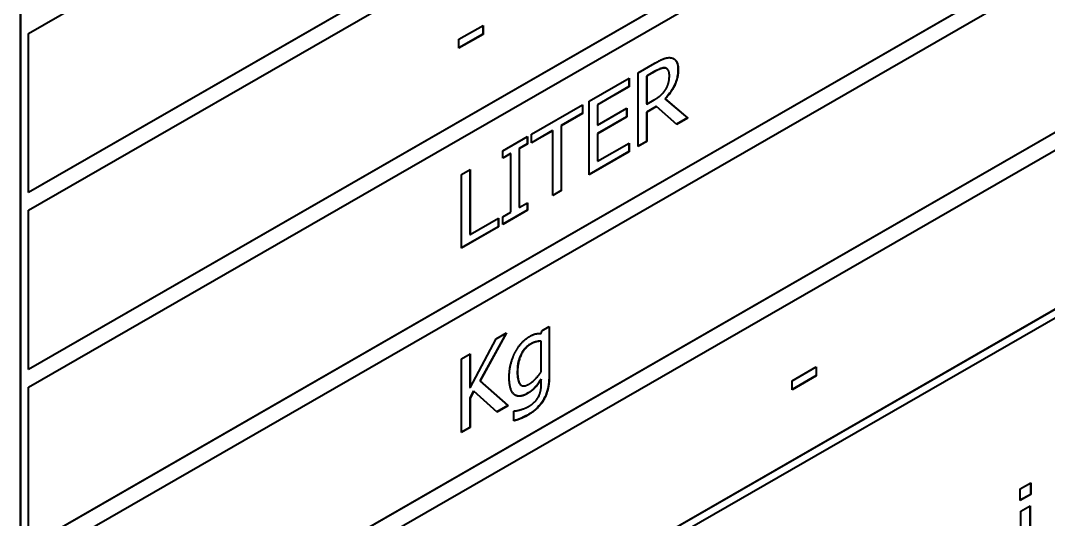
# Model space of a CAD drawing. Header units: millimetres. Extents: x 0 to 5945, y 0 to 4205.
# Drawn here: x 5628.37 to 5642.62, y 3427.06 to 3433.98 of the extents above; entities that cross this region are included whole.
import ezdxf

# ---------------------------------------------------------------- set-up
doc = ezdxf.new("R2010")
doc.units = ezdxf.units.MM
doc.header["$LTSCALE"] = 5
doc.layers.add('가시적인 것(ISO)', color=3, linetype='Continuous', lineweight=40)
doc.layers.add('가시적인 좁은 것(ISO)', color=3, linetype='Continuous', lineweight=35)

msp = doc.modelspace()

# ---------------------------------------------------------------- linework, layer by layer
at = {"layer": '가시적인 것(ISO)'}
for p, q in [((5628.4833, 3433.7973), (5660.798, 3452.4062)), ((5628.4833, 3431.594), (5660.7945, 3450.2008)), ((5660.798, 3450.1988), (5628.4833, 3431.5899)), ((5628.4833, 3431.3447), (5660.798, 3449.9535)), ((5628.4833, 3429.1414), (5660.7945, 3447.7482)), ((5660.798, 3447.7461), (5628.4833, 3429.1373)), ((5628.4833, 3428.892), (5660.798, 3447.5009)), ((5628.4833, 3426.6887), (5660.7945, 3445.2955)), ((5660.798, 3445.2935), (5628.4833, 3426.6847)), ((5628.4833, 3426.4394), (5660.798, 3445.0482)), ((5628.4833, 3424.2361), (5660.7945, 3442.8429)), ((5660.798, 3442.8409), (5628.4833, 3424.232)), ((5628.4833, 3423.9868), (5660.798, 3442.5956)), ((5628.3737, 3421.5977), (5628.3737, 3441.2188)), ((5628.3772, 3421.5957), (5628.3772, 3441.2168)), ((5660.9041, 3440.3267), (5628.3772, 3421.5957)), ((5628.4833, 3421.7834), (5660.7945, 3440.3903)), ((5660.798, 3440.3882), (5628.4833, 3421.7794)), ((5634.4493, 3433.7152), (5634.7838, 3433.9078)), ((5634.7802, 3433.9058), (5634.7802, 3433.7856)), ((5634.7838, 3433.9078), (5634.7838, 3433.7836)), ((5628.4833, 3431.5899), (5628.4833, 3433.7973)), ((5634.7802, 3433.7856), (5634.4493, 3433.595)), ((5634.7838, 3433.7836), (5634.4493, 3433.591)), ((5634.7802, 3433.7856), (5634.7838, 3433.7836)), ((5634.4493, 3433.591), (5634.4493, 3433.7152)), ((5636.9347, 3433.252), (5637.1625, 3433.3832)), ((5636.2528, 3432.8593), (5636.8058, 3433.1778)), ((5636.8023, 3433.1757), (5636.8023, 3433.0589)), ((5636.8058, 3433.1778), (5636.8058, 3433.0569)), ((5636.9347, 3432.2301), (5636.9347, 3433.252)), ((5637.1654, 3433.2713), (5637.0487, 3433.2041)), ((5637.0487, 3433.2041), (5637.0522, 3433.2021)), ((5637.0487, 3433.2041), (5637.0487, 3432.8198)), ((5637.169, 3433.2693), (5637.0522, 3433.2021)), ((5637.0522, 3433.2021), (5637.0522, 3432.8178)), ((5637.3246, 3433.3104), (5637.3281, 3433.3084)), ((5636.8023, 3433.0589), (5636.3668, 3432.8081)), ((5636.8058, 3433.0569), (5636.3703, 3432.8061)), ((5636.8023, 3433.0589), (5636.8058, 3433.0569)), ((5637.3008, 3432.8897), (5637.3043, 3432.8876)), ((5637.3008, 3432.8897), (5637.6152, 3432.626)), ((5637.3043, 3432.8876), (5637.6188, 3432.624)), ((5635.4528, 3432.3986), (5636.1633, 3432.8078)), ((5636.1598, 3432.8057), (5636.1598, 3432.6889)), ((5636.1633, 3432.8078), (5636.1633, 3432.6869)), ((5636.2528, 3431.8374), (5636.2528, 3432.8593)), ((5636.3668, 3432.8081), (5636.3668, 3432.5282)), ((5636.3668, 3432.8081), (5636.3703, 3432.8061)), ((5636.3703, 3432.8061), (5636.3703, 3432.5262)), ((5636.3703, 3432.5262), (5636.7764, 3432.76)), ((5636.7729, 3432.758), (5636.7729, 3432.6412)), ((5636.7764, 3432.76), (5636.7764, 3432.6391)), ((5637.0487, 3432.8198), (5637.0522, 3432.8178)), ((5637.1833, 3432.7839), (5637.0487, 3432.7064)), ((5637.0522, 3432.8178), (5637.1553, 3432.8772)), ((5637.1869, 3432.7819), (5637.0522, 3432.7043)), ((5637.1833, 3432.7839), (5637.1869, 3432.7819)), ((5637.4662, 3432.5361), (5637.1869, 3432.7819)), ((5636.1598, 3432.6889), (5635.8632, 3432.5181)), ((5636.1633, 3432.6869), (5635.8668, 3432.5161)), ((5636.1598, 3432.6889), (5636.1633, 3432.6869)), ((5636.7729, 3432.6412), (5636.3668, 3432.4073)), ((5636.7764, 3432.6391), (5636.3703, 3432.4053)), ((5636.7729, 3432.6412), (5636.7764, 3432.6391)), ((5637.0487, 3432.7064), (5637.0522, 3432.7043)), ((5637.0487, 3432.7064), (5637.0487, 3432.2998)), ((5637.0522, 3432.7043), (5637.0522, 3432.2977)), ((5637.6152, 3432.626), (5637.4634, 3432.5386)), ((5637.6188, 3432.624), (5637.4662, 3432.5361)), ((5637.6152, 3432.626), (5637.6188, 3432.624)), ((5635.8632, 3432.5181), (5635.8668, 3432.5161)), ((5635.8632, 3432.5181), (5635.8632, 3431.6171)), ((5635.8668, 3432.5161), (5635.8668, 3431.6151)), ((5636.3668, 3432.5282), (5636.3703, 3432.5262)), ((5635.0552, 3432.1697), (5635.3976, 3432.3668)), ((5635.3941, 3432.3648), (5635.3941, 3432.2645)), ((5635.3976, 3432.3668), (5635.3976, 3432.2625)), ((5635.7458, 3432.4505), (5635.4528, 3432.2818)), ((5635.7493, 3432.4485), (5635.4528, 3432.2777)), ((5635.4528, 3432.2777), (5635.4528, 3432.3986)), ((5635.7458, 3432.4505), (5635.7493, 3432.4485)), ((5635.7493, 3431.5474), (5635.7493, 3432.4485)), ((5636.3668, 3432.4073), (5636.3668, 3432.028)), ((5636.3668, 3432.4073), (5636.3703, 3432.4053)), ((5636.3703, 3432.4053), (5636.3703, 3432.026)), ((5635.3941, 3432.2645), (5635.2816, 3432.1998)), ((5635.2816, 3432.1998), (5635.2816, 3431.3865)), ((5635.2816, 3432.1998), (5635.2851, 3432.1977)), ((5635.3976, 3432.2625), (5635.2851, 3432.1977)), ((5635.2851, 3432.1977), (5635.2851, 3431.3845)), ((5635.3941, 3432.2645), (5635.3976, 3432.2625)), ((5636.3703, 3432.026), (5636.8058, 3432.2767)), ((5636.8023, 3432.2747), (5636.8023, 3432.1579)), ((5636.8058, 3432.2767), (5636.8058, 3432.1558)), ((5637.0487, 3432.2998), (5636.9347, 3432.2342)), ((5637.0522, 3432.2977), (5636.9347, 3432.2301)), ((5637.0487, 3432.2998), (5637.0522, 3432.2977)), ((5635.0552, 3432.0653), (5635.0552, 3432.1697)), ((5635.1641, 3432.1321), (5635.0552, 3432.0694)), ((5635.1677, 3432.1301), (5635.0552, 3432.0653)), ((5635.1641, 3432.1321), (5635.1677, 3432.1301)), ((5635.1677, 3431.3168), (5635.1677, 3432.1301)), ((5636.8023, 3432.1579), (5636.2528, 3431.8415)), ((5636.8058, 3432.1558), (5636.2528, 3431.8374)), ((5636.8023, 3432.1579), (5636.8058, 3432.1558)), ((5634.4851, 3431.8413), (5634.6025, 3431.909)), ((5634.599, 3431.907), (5634.599, 3431.01)), ((5634.6025, 3431.909), (5634.6025, 3431.008)), ((5636.3668, 3432.028), (5636.3703, 3432.026)), ((5634.4851, 3430.8194), (5634.4851, 3431.8413)), ((5635.8632, 3431.6171), (5635.7493, 3431.5515)), ((5635.8668, 3431.6151), (5635.7493, 3431.5474)), ((5635.8632, 3431.6171), (5635.8668, 3431.6151)), ((5628.4833, 3429.1373), (5628.4833, 3431.3447)), ((5635.3941, 3431.3469), (5635.0552, 3431.1518)), ((5635.3976, 3431.3449), (5635.0552, 3431.1477)), ((5635.2816, 3431.3865), (5635.2851, 3431.3845)), ((5635.2851, 3431.3845), (5635.3976, 3431.4493)), ((5635.3941, 3431.4472), (5635.3941, 3431.3469)), ((5635.3941, 3431.3469), (5635.3976, 3431.3449)), ((5635.3976, 3431.4493), (5635.3976, 3431.3449)), ((5634.6025, 3431.008), (5634.9972, 3431.2352)), ((5634.9937, 3431.2332), (5634.9937, 3431.1164)), ((5634.9972, 3431.2352), (5634.9972, 3431.1143)), ((5635.0552, 3431.2521), (5635.1677, 3431.3168)), ((5635.0552, 3431.1477), (5635.0552, 3431.2521)), ((5634.9937, 3431.1164), (5634.4851, 3430.8235)), ((5634.9972, 3431.1143), (5634.4851, 3430.8194)), ((5634.9937, 3431.1164), (5634.9972, 3431.1143)), ((5634.599, 3431.01), (5634.6025, 3431.008)), ((5635.1014, 3429.6415), (5634.7387, 3428.9803)), ((5635.1082, 3429.6454), (5634.7422, 3428.9783)), ((5634.965, 3429.5629), (5635.1082, 3429.6454)), ((5635.5896, 3429.6352), (5635.596, 3429.6712)), ((5635.596, 3429.6712), (5635.7013, 3429.7318)), ((5635.6978, 3429.7298), (5635.6978, 3429.0548)), ((5635.7013, 3429.7318), (5635.7013, 3429.0527)), ((5634.6025, 3428.8846), (5634.965, 3429.5629)), ((5635.586, 3429.532), (5635.5896, 3429.53)), ((5635.5896, 3429.1085), (5635.5896, 3429.53)), ((5634.4851, 3429.2865), (5634.6025, 3429.3542)), ((5634.599, 3429.3521), (5634.599, 3428.8866)), ((5634.6025, 3429.3542), (5634.6025, 3428.8846)), ((5634.4851, 3428.2646), (5634.4851, 3429.2865)), ((5639.0664, 3428.9815), (5639.4009, 3429.1742)), ((5639.3973, 3429.052), (5639.0664, 3428.8614)), ((5639.4009, 3429.0499), (5639.0664, 3428.8573)), ((5639.3973, 3429.1721), (5639.3973, 3429.052)), ((5639.3973, 3429.052), (5639.4009, 3429.0499)), ((5639.4009, 3429.1742), (5639.4009, 3429.0499)), ((5634.7387, 3428.9803), (5635.1262, 3428.6378)), ((5634.7387, 3428.9803), (5634.7422, 3428.9783)), ((5634.7422, 3428.9783), (5635.1297, 3428.6358)), ((5635.3109, 3428.9192), (5635.3144, 3428.9172)), ((5635.586, 3429.0045), (5635.5896, 3429.0025)), ((5635.5896, 3428.9354), (5635.5896, 3429.0025)), ((5639.0664, 3428.8573), (5639.0664, 3428.9815)), ((5628.4833, 3426.6847), (5628.4833, 3428.892)), ((5634.599, 3428.8866), (5634.6025, 3428.8846)), ((5634.6506, 3428.8393), (5634.599, 3428.7425)), ((5634.6541, 3428.8373), (5634.6025, 3428.7405)), ((5634.6506, 3428.8393), (5634.6541, 3428.8373)), ((5634.9771, 3428.548), (5634.6541, 3428.8373)), ((5634.599, 3428.7425), (5634.599, 3428.3343)), ((5634.599, 3428.7425), (5634.6025, 3428.7405)), ((5634.6025, 3428.7405), (5634.6025, 3428.3322)), ((5635.1262, 3428.6378), (5634.9744, 3428.5504)), ((5635.1297, 3428.6358), (5634.9771, 3428.548)), ((5635.1262, 3428.6378), (5635.1297, 3428.6358)), ((5635.2092, 3428.559), (5635.215, 3428.5623)), ((5635.2092, 3428.4249), (5635.2092, 3428.559)), ((5634.599, 3428.3343), (5634.4851, 3428.2687)), ((5634.6025, 3428.3322), (5634.4851, 3428.2646)), ((5634.599, 3428.3343), (5634.6025, 3428.3322)), ((5642.2281, 3427.4822), (5642.3725, 3427.5654)), ((5642.2281, 3427.3213), (5642.2281, 3427.4822)), ((5642.369, 3427.5634), (5642.369, 3427.4064)), ((5642.3725, 3427.5654), (5642.3725, 3427.4044)), ((5642.369, 3427.4064), (5642.2281, 3427.3253)), ((5642.3725, 3427.4044), (5642.2281, 3427.3213)), ((5642.369, 3427.4064), (5642.3725, 3427.4044)), ((5642.2359, 3427.1727), (5642.3631, 3427.2459)), ((5642.3596, 3427.2439), (5642.3596, 3426.3277)), ((5642.3631, 3427.2459), (5642.3631, 3426.3257)), ((5642.2359, 3426.2524), (5642.2359, 3427.1727))]:
    msp.add_line(p, q, dxfattribs=at)
for points, degree in [([(5637.1625, 3433.3832), (5637.2384, 3433.4269), (5637.3409, 3433.4668), (5637.3874, 3433.4589)], 2), ([(5637.3874, 3433.4589), (5637.434, 3433.4509), (5637.4877, 3433.3733), (5637.4877, 3433.293)], 2), ([(5637.3093, 3433.3154), (5637.2843, 3433.32), (5637.2177, 3433.2973), (5637.169, 3433.2693)], 2), ([(5637.3246, 3433.3104), (5637.3189, 3433.3137), (5637.3126, 3433.316), (5637.3058, 3433.3174)], 3), ([(5637.3652, 3433.2117), (5637.3652, 3433.2564), (5637.338, 3433.3095), (5637.3093, 3433.3154)], 2), ([(5637.4877, 3433.293), (5637.4877, 3433.1812), (5637.3888, 3432.9727), (5637.3043, 3432.8876)], 2), ([(5637.3151, 3433.0222), (5637.3409, 3433.0652), (5637.3652, 3433.1587), (5637.3652, 3433.2117)], 2), ([(5637.1553, 3432.8772), (5637.2062, 3432.9065), (5637.2871, 3432.9738), (5637.3151, 3433.0222)], 2), ([(5635.4248, 3429.5941), (5635.4764, 3429.6238), (5635.5516, 3429.639), (5635.5896, 3429.6352)], 2), ([(5635.2307, 3429.3797), (5635.268, 3429.45), (5635.3704, 3429.5628), (5635.4248, 3429.5941)], 2), ([(5635.4427, 3429.4885), (5635.3582, 3429.4398), (5635.2608, 3429.2396), (5635.2608, 3429.1047)], 2), ([(5635.5896, 3429.53), (5635.548, 3429.5293), (5635.4778, 3429.5087), (5635.4427, 3429.4885)], 2), ([(5635.1455, 3429.0358), (5635.1455, 3429.131), (5635.192, 3429.3052), (5635.2307, 3429.3797)], 2), ([(5635.2608, 3429.1047), (5635.2608, 3428.9771), (5635.3346, 3428.8863), (5635.4177, 3428.9341)], 2), ([(5635.7013, 3429.0527), (5635.7013, 3428.8573), (5635.5545, 3428.5906), (5635.4033, 3428.5035)], 2), ([(5635.4177, 3428.9341), (5635.4614, 3428.9593), (5635.553, 3429.0518), (5635.5896, 3429.1085)], 2), ([(5635.3926, 3428.8004), (5635.2794, 3428.7353), (5635.1455, 3428.8527), (5635.1455, 3429.0358)], 2), ([(5635.5896, 3429.0025), (5635.5444, 3428.9309), (5635.4578, 3428.838), (5635.3926, 3428.8004)], 2), ([(5635.5552, 3428.7665), (5635.5745, 3428.8058), (5635.5896, 3428.8882), (5635.5896, 3428.9354)], 2), ([(5635.4119, 3428.6244), (5635.4635, 3428.6541), (5635.5351, 3428.7268), (5635.5552, 3428.7665)], 2), ([(5635.298, 3428.5787), (5635.3288, 3428.5873), (5635.3811, 3428.6067), (5635.4119, 3428.6244)], 2), ([(5635.4033, 3428.5035), (5635.3546, 3428.4755), (5635.2529, 3428.4351), (5635.2092, 3428.4249)], 2), ([(5635.215, 3428.5623), (5635.2264, 3428.5631), (5635.2701, 3428.5701), (5635.298, 3428.5787)], 2)]:
    msp.add_open_spline(points, degree=degree, dxfattribs=at)
for points, knots in [([(5637.3058, 3433.3174), (5637.2881, 3433.3207), (5637.2682, 3433.3178), (5637.2325, 3433.3056), (5637.2077, 3433.2957), (5637.1654, 3433.2713)], [-0.085678666, -0.085678666, -0.085678666, -0.085678666, -0.035846928, -0.035846928, 0, 0, 0, 0]), ([(5637.4233, 3433.4466), (5637.427, 3433.4444), (5637.4306, 3433.4419), (5637.4485, 3433.4278), (5637.4603, 3433.413), (5637.48, 3433.366), (5637.4842, 3433.3314), (5637.4842, 3433.2951)], [-0.050422976, -0.050422976, -0.050422976, -0.050422976, -0.045889955, -0.045889955, -0.026665702, -0.026665702, 0, 0, 0, 0]), ([(5637.4842, 3433.2951), (5637.4842, 3433.2705), (5637.4824, 3433.245), (5637.4744, 3433.1941), (5637.4686, 3433.1692), (5637.4449, 3433.0955), (5637.4232, 3433.0534), (5637.3732, 3432.9708), (5637.3386, 3432.9277), (5637.3008, 3432.8897)], [-0.083837667, -0.083837667, -0.083837667, -0.083837667, -0.070412718, -0.070412718, -0.057994479, -0.057994479, -0.03422864, -0.03422864, 0, 0, 0, 0]), ([(5635.4392, 3429.4906), (5635.4257, 3429.4828), (5635.4122, 3429.4736), (5635.3866, 3429.4528), (5635.3747, 3429.4414), (5635.3445, 3429.4076), (5635.3282, 3429.3839), (5635.294, 3429.3204), (5635.2825, 3429.2854), (5635.2617, 3429.2064), (5635.2573, 3429.154), (5635.2573, 3429.1067)], [-0.079199714, -0.079199714, -0.079199714, -0.079199714, -0.071412078, -0.071412078, -0.064140532, -0.064140532, -0.052152316, -0.052152316, -0.034682384, -0.034682384, 0, 0, 0, 0]), ([(5635.586, 3429.532), (5635.5618, 3429.5316), (5635.5355, 3429.5287), (5635.4937, 3429.5164), (5635.4695, 3429.508), (5635.4392, 3429.4906)], [-0.06850382, -0.06850382, -0.06850382, -0.06850382, -0.025712878, -0.025712878, 0, 0, 0, 0]), ([(5635.2573, 3429.1067), (5635.2573, 3429.0739), (5635.2591, 3429.0408), (5635.2683, 3428.9877), (5635.2748, 3428.9651), (5635.2944, 3428.9307), (5635.3041, 3428.9231), (5635.3109, 3428.9192)], [-0.058556353, -0.058556353, -0.058556353, -0.058556353, -0.048118682, -0.048118682, -0.039682313, -0.039682313, -0.031943733, -0.031943733, -0.031943733, -0.031943733]), ([(5635.6978, 3429.0548), (5635.6978, 3429.0142), (5635.6954, 3428.9712), (5635.6838, 3428.8912), (5635.6756, 3428.8531), (5635.6481, 3428.7701), (5635.6304, 3428.7352), (5635.5918, 3428.6712), (5635.5656, 3428.6386), (5635.4938, 3428.566), (5635.4459, 3428.5321), (5635.3998, 3428.5056)], [-0.11871198, -0.11871198, -0.11871198, -0.11871198, -0.09975892, -0.09975892, -0.08389659, -0.08389659, -0.06504726, -0.06504726, -0.03911237, -0.03911237, 0, 0, 0, 0]), ([(5635.586, 3429.0045), (5635.5431, 3428.9365), (5635.5115, 3428.9012), (5635.4639, 3428.851), (5635.4268, 3428.8242), (5635.3891, 3428.8025)], [-0.048420363, -0.048420363, -0.048420363, -0.048420363, -0.032065126, -0.032065126, 0, 0, 0, 0]), ([(5635.3891, 3428.8025), (5635.371, 3428.7921), (5635.353, 3428.7836), (5635.3188, 3428.7721), (5635.3027, 3428.7688), (5635.2657, 3428.7675), (5635.2465, 3428.7722), (5635.2295, 3428.7815)], [-0.131012803, -0.131012803, -0.131012803, -0.131012803, -0.115678672, -0.115678672, -0.101291657, -0.101291657, -0.080925481, -0.080925481, -0.080925481, -0.080925481]), ([(5635.3998, 3428.5056), (5635.3549, 3428.4797), (5635.3187, 3428.4647), (5635.2696, 3428.4452), (5635.239, 3428.435), (5635.2092, 3428.4277)], [-0.04320278, -0.04320278, -0.04320278, -0.04320278, -0.027314914, -0.027314914, -0.001041369, -0.001041369, -0.001041369, -0.001041369])]:
    msp.add_open_spline(points, degree=3, knots=knots, dxfattribs=at)
at = {"layer": '가시적인 좁은 것(ISO)'}
for p, q in [((5637.3058, 3433.3174), (5637.3093, 3433.3154)), ((5637.1654, 3433.2713), (5637.169, 3433.2693)), ((5637.4842, 3433.2951), (5637.4877, 3433.293)), ((5635.4392, 3429.4906), (5635.4427, 3429.4885)), ((5635.2573, 3429.1067), (5635.2608, 3429.1047)), ((5635.6978, 3429.0548), (5635.7013, 3429.0527)), ((5635.3891, 3428.8025), (5635.3926, 3428.8004)), ((5635.3998, 3428.5056), (5635.4033, 3428.5035))]:
    msp.add_line(p, q, dxfattribs=at)

doc.saveas('drawing.dxf')
